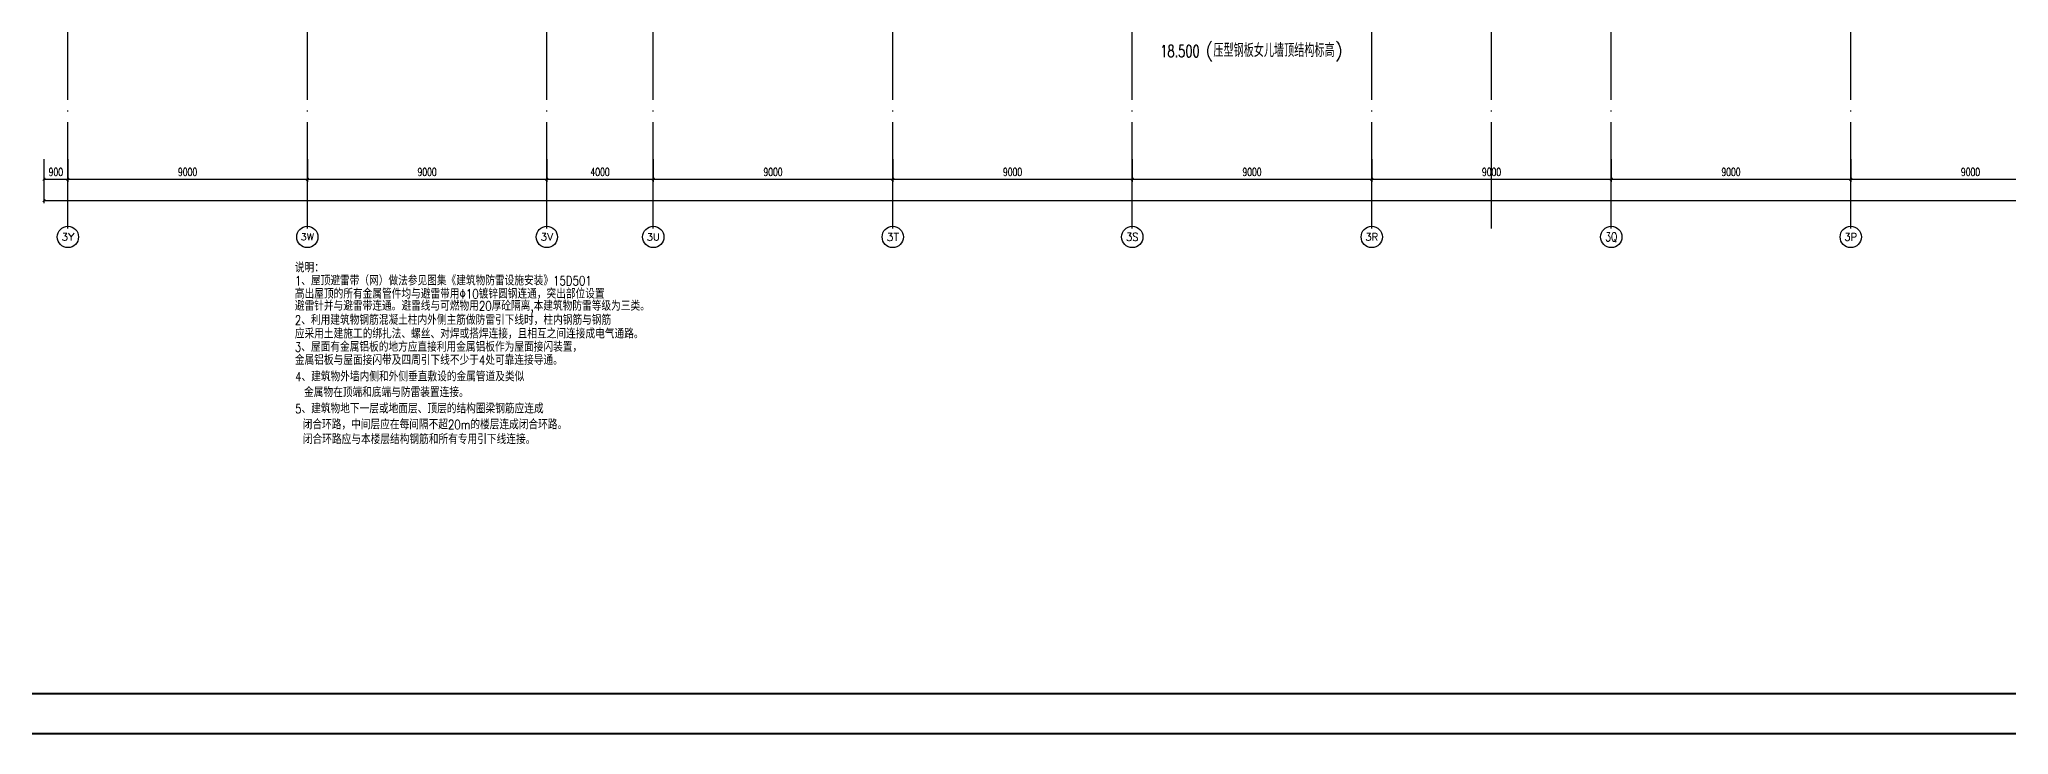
# Model space of a CAD drawing. Extents: x -1396510 to 1250330, y -1892470 to 1623980.
# Drawn here: x -313924 to -239922, y -1522274 to -1496141 of the extents above; entities that cross this region are included whole.
import ezdxf
from ezdxf.enums import TextEntityAlignment as Align

# ---------------------------------------------------------------- set-up
doc = ezdxf.new("R2010")
doc.units = 0
doc.header["$LTSCALE"] = 1000
doc.header["$MEASUREMENT"] = 0
doc.linetypes.add('DOTE', pattern=[2.42, 2, -0.2, 0.02, -0.2])
doc.layers.get('Defpoints').update_dxf_attribs({"color": 210})
for name, color, linetype in [('0-cxFrame', 155, 'Continuous'), ('A-AXIS-D', 1, 'Continuous'), ('A-AXIS-DOTE', 14, 'DOTE'), ('A-AXIS-SYMB', 3, 'Continuous'), ('TEL_TEXT', 7, 'Continuous')]:
    doc.layers.add(name, color=color, linetype=linetype)
doc.layers.add('0-cxText', color=131, linetype='Continuous', lineweight=25)
doc.layers.add('A-云线2', color=3, linetype='Continuous', plot=False)
doc.styles.add('_TCH_AXIS', font='COMPLEX', dxfattribs={"bigfont": 'GBCBIG'})
doc.styles.add('_TCH_DIM', font='SIMPLEX', dxfattribs={"bigfont": 'GBCBIG'})
doc.styles.add('_TCH_DIM_T3', font='SIMPLEX', dxfattribs={"width": 0.705882, "bigfont": 'GBCBIG'})
doc.styles.add('_TEL_DIM', font='SIMPLEX', dxfattribs={"width": 0.8, "height": 3.5, "bigfont": 'HZTXT'})
doc.styles.add('cx_tuming', font='simhei.ttf')
doc.styles.add('cx_tuqian1', font='')
doc.styles.add('黑体', font='simhei.ttf', dxfattribs={"height": 12})
doc.styles.get('cx_tuqian1').set_extended_font_data('SimSun')
doc.dimstyles.new('_TCH_ARCH&&100', dxfattribs={"dimtxt": 297.5, "dimasz": 100, "dimexe": 100, "dimexo": 100, "dimgap": 126.25, "dimtad": 1, "dimdec": 0, "dimzin": 0, "dimdsep": 46, "dimtxsty": '_TCH_DIM_T3', "dimblk": 'ARCHTICK', "dimcen": 0.09, "dimclrt": 7, "dimazin": 2, "dimtfac": 1, "dimtdec": 0, "dimtix": 1, "dimtmove": 2, "dimatfit": 3, "dimfxl": 0, "dimtolj": 1, "dimtzin": 0, "dimarcsym": 0})

# ---------------------------------------------------------------- blocks, each defined once
blk = doc.blocks.new('_ArchTick')
at = {"color": 0, "linetype": 'ByBlock', "const_width": 0.4}
blk.add_lwpolyline([(-0.5, -0.5), (0.5, 0.5)], dxfattribs=at)
blk = doc.blocks.new('*D5901')
at = {"layer": 'A-AXIS-D', "color": 0, "lineweight": -2, "transparency": 16777216}
for p, q in [((-900, -77370), (-900, -78228)), ((0, -77370), (0, -78228)), ((-900, -78128), (0, -78128))]:
    blk.add_line(p, q, dxfattribs=at)
at = {"layer": 'Defpoints', "color": 0, "transparency": 16777216}
for p in [(-900, -77270), (0, -77270), (0, -78128)]:
    blk.add_point(p, dxfattribs=at)
at = {"layer": 'A-AXIS-D', "color": 0, "lineweight": -2, "transparency": 16777216, "xscale": 100, "yscale": 100, "zscale": 100, "rotation": 180}
blk.add_blockref('_ArchTick', (-900, -78128), dxfattribs=at)
at = {"layer": 'A-AXIS-D', "color": 0, "lineweight": -2, "transparency": 16777216, "xscale": 100, "yscale": 100, "zscale": 100}
blk.add_blockref('_ArchTick', (0, -78128), dxfattribs=at)
at = {"layer": 'A-AXIS-D', "color": 7, "transparency": 16777216, "insert": (-450, -77853), "char_height": 297.5, "attachment_point": 5, "style": '_TCH_DIM_T3'}
blk.add_mtext('\\A1;900', dxfattribs=at)
blk = doc.blocks.new('*D5902')
at = {"layer": 'A-AXIS-D', "color": 0, "lineweight": -2, "transparency": 16777216}
for p, q in [((0, -77370), (0, -78228)), ((9000, -77370), (9000, -78228)), ((0, -78128), (9000, -78128))]:
    blk.add_line(p, q, dxfattribs=at)
at = {"layer": 'Defpoints', "color": 0, "transparency": 16777216}
for p in [(0, -77270), (9000, -77270), (9000, -78128)]:
    blk.add_point(p, dxfattribs=at)
at = {"layer": 'A-AXIS-D', "color": 0, "lineweight": -2, "transparency": 16777216, "xscale": 100, "yscale": 100, "zscale": 100, "rotation": 180}
blk.add_blockref('_ArchTick', (0, -78128), dxfattribs=at)
at = {"layer": 'A-AXIS-D', "color": 0, "lineweight": -2, "transparency": 16777216, "xscale": 100, "yscale": 100, "zscale": 100}
blk.add_blockref('_ArchTick', (9000, -78128), dxfattribs=at)
at = {"layer": 'A-AXIS-D', "color": 7, "transparency": 16777216, "insert": (4500, -77853), "char_height": 297.5, "attachment_point": 5, "style": '_TCH_DIM_T3'}
blk.add_mtext('\\A1;9000', dxfattribs=at)
blk = doc.blocks.new('*D5903')
at = {"layer": 'A-AXIS-D', "color": 0, "lineweight": -2, "transparency": 16777216}
for p, q in [((9000, -77370), (9000, -78228)), ((18000, -77370), (18000, -78228)), ((9000, -78128), (18000, -78128))]:
    blk.add_line(p, q, dxfattribs=at)
at = {"layer": 'Defpoints', "color": 0, "transparency": 16777216}
for p in [(9000, -77270), (18000, -77270), (18000, -78128)]:
    blk.add_point(p, dxfattribs=at)
at = {"layer": 'A-AXIS-D', "color": 0, "lineweight": -2, "transparency": 16777216, "xscale": 100, "yscale": 100, "zscale": 100, "rotation": 180}
blk.add_blockref('_ArchTick', (9000, -78128), dxfattribs=at)
at = {"layer": 'A-AXIS-D', "color": 0, "lineweight": -2, "transparency": 16777216, "xscale": 100, "yscale": 100, "zscale": 100}
blk.add_blockref('_ArchTick', (18000, -78128), dxfattribs=at)
at = {"layer": 'A-AXIS-D', "color": 7, "transparency": 16777216, "insert": (13500, -77853), "char_height": 297.5, "attachment_point": 5, "style": '_TCH_DIM_T3'}
blk.add_mtext('\\A1;9000', dxfattribs=at)
blk = doc.blocks.new('*D5904')
at = {"layer": 'A-AXIS-D', "color": 0, "lineweight": -2, "transparency": 16777216}
for p, q in [((18000, -77370), (18000, -78228)), ((22000, -77370), (22000, -78228)), ((18000, -78128), (22000, -78128))]:
    blk.add_line(p, q, dxfattribs=at)
at = {"layer": 'Defpoints', "color": 0, "transparency": 16777216}
for p in [(18000, -77270), (22000, -77270), (22000, -78128)]:
    blk.add_point(p, dxfattribs=at)
at = {"layer": 'A-AXIS-D', "color": 0, "lineweight": -2, "transparency": 16777216, "xscale": 100, "yscale": 100, "zscale": 100, "rotation": 180}
blk.add_blockref('_ArchTick', (18000, -78128), dxfattribs=at)
at = {"layer": 'A-AXIS-D', "color": 0, "lineweight": -2, "transparency": 16777216, "xscale": 100, "yscale": 100, "zscale": 100}
blk.add_blockref('_ArchTick', (22000, -78128), dxfattribs=at)
at = {"layer": 'A-AXIS-D', "color": 7, "transparency": 16777216, "insert": (20000, -77853), "char_height": 297.5, "attachment_point": 5, "style": '_TCH_DIM_T3'}
blk.add_mtext('\\A1;4000', dxfattribs=at)
blk = doc.blocks.new('*D5905')
at = {"layer": 'A-AXIS-D', "color": 0, "lineweight": -2, "transparency": 16777216}
for p, q in [((22000, -77370), (22000, -78228)), ((31000, -77370), (31000, -78228)), ((22000, -78128), (31000, -78128))]:
    blk.add_line(p, q, dxfattribs=at)
at = {"layer": 'Defpoints', "color": 0, "transparency": 16777216}
for p in [(22000, -77270), (31000, -77270), (31000, -78128)]:
    blk.add_point(p, dxfattribs=at)
at = {"layer": 'A-AXIS-D', "color": 0, "lineweight": -2, "transparency": 16777216, "xscale": 100, "yscale": 100, "zscale": 100, "rotation": 180}
blk.add_blockref('_ArchTick', (22000, -78128), dxfattribs=at)
at = {"layer": 'A-AXIS-D', "color": 0, "lineweight": -2, "transparency": 16777216, "xscale": 100, "yscale": 100, "zscale": 100}
blk.add_blockref('_ArchTick', (31000, -78128), dxfattribs=at)
at = {"layer": 'A-AXIS-D', "color": 7, "transparency": 16777216, "insert": (26500, -77853), "char_height": 297.5, "attachment_point": 5, "style": '_TCH_DIM_T3'}
blk.add_mtext('\\A1;9000', dxfattribs=at)
blk = doc.blocks.new('*D5906')
at = {"layer": 'A-AXIS-D', "color": 0, "lineweight": -2, "transparency": 16777216}
for p, q in [((31000, -77370), (31000, -78228)), ((40000, -77370), (40000, -78228)), ((31000, -78128), (40000, -78128))]:
    blk.add_line(p, q, dxfattribs=at)
at = {"layer": 'Defpoints', "color": 0, "transparency": 16777216}
for p in [(31000, -77270), (40000, -77270), (40000, -78128)]:
    blk.add_point(p, dxfattribs=at)
at = {"layer": 'A-AXIS-D', "color": 0, "lineweight": -2, "transparency": 16777216, "xscale": 100, "yscale": 100, "zscale": 100, "rotation": 180}
blk.add_blockref('_ArchTick', (31000, -78128), dxfattribs=at)
at = {"layer": 'A-AXIS-D', "color": 0, "lineweight": -2, "transparency": 16777216, "xscale": 100, "yscale": 100, "zscale": 100}
blk.add_blockref('_ArchTick', (40000, -78128), dxfattribs=at)
at = {"layer": 'A-AXIS-D', "color": 7, "transparency": 16777216, "insert": (35500, -77853), "char_height": 297.5, "attachment_point": 5, "style": '_TCH_DIM_T3'}
blk.add_mtext('\\A1;9000', dxfattribs=at)
blk = doc.blocks.new('*D5907')
at = {"layer": 'A-AXIS-D', "color": 0, "lineweight": -2, "transparency": 16777216}
for p, q in [((40000, -77370), (40000, -78228)), ((49000, -77370), (49000, -78228)), ((40000, -78128), (49000, -78128))]:
    blk.add_line(p, q, dxfattribs=at)
at = {"layer": 'Defpoints', "color": 0, "transparency": 16777216}
for p in [(40000, -77270), (49000, -77270), (49000, -78128)]:
    blk.add_point(p, dxfattribs=at)
at = {"layer": 'A-AXIS-D', "color": 0, "lineweight": -2, "transparency": 16777216, "xscale": 100, "yscale": 100, "zscale": 100, "rotation": 180}
blk.add_blockref('_ArchTick', (40000, -78128), dxfattribs=at)
at = {"layer": 'A-AXIS-D', "color": 0, "lineweight": -2, "transparency": 16777216, "xscale": 100, "yscale": 100, "zscale": 100}
blk.add_blockref('_ArchTick', (49000, -78128), dxfattribs=at)
at = {"layer": 'A-AXIS-D', "color": 7, "transparency": 16777216, "insert": (44500, -77853), "char_height": 297.5, "attachment_point": 5, "style": '_TCH_DIM_T3'}
blk.add_mtext('\\A1;9000', dxfattribs=at)
blk = doc.blocks.new('*D5908')
at = {"layer": 'A-AXIS-D', "color": 0, "lineweight": -2, "transparency": 16777216}
for p, q in [((49000, -77370), (49000, -78228)), ((58000, -77370), (58000, -78228)), ((49000, -78128), (58000, -78128))]:
    blk.add_line(p, q, dxfattribs=at)
at = {"layer": 'Defpoints', "color": 0, "transparency": 16777216}
for p in [(49000, -77270), (58000, -77270), (58000, -78128)]:
    blk.add_point(p, dxfattribs=at)
at = {"layer": 'A-AXIS-D', "color": 0, "lineweight": -2, "transparency": 16777216, "xscale": 100, "yscale": 100, "zscale": 100, "rotation": 180}
blk.add_blockref('_ArchTick', (49000, -78128), dxfattribs=at)
at = {"layer": 'A-AXIS-D', "color": 0, "lineweight": -2, "transparency": 16777216, "xscale": 100, "yscale": 100, "zscale": 100}
blk.add_blockref('_ArchTick', (58000, -78128), dxfattribs=at)
at = {"layer": 'A-AXIS-D', "color": 7, "transparency": 16777216, "insert": (53500, -77853), "char_height": 297.5, "attachment_point": 5, "style": '_TCH_DIM_T3'}
blk.add_mtext('\\A1;9000', dxfattribs=at)
blk = doc.blocks.new('*D5909')
at = {"layer": 'A-AXIS-D', "color": 0, "lineweight": -2, "transparency": 16777216}
for p, q in [((58000, -77370), (58000, -78228)), ((67000, -77370), (67000, -78228)), ((58000, -78128), (67000, -78128))]:
    blk.add_line(p, q, dxfattribs=at)
at = {"layer": 'Defpoints', "color": 0, "transparency": 16777216}
for p in [(58000, -77270), (67000, -77270), (67000, -78128)]:
    blk.add_point(p, dxfattribs=at)
at = {"layer": 'A-AXIS-D', "color": 0, "lineweight": -2, "transparency": 16777216, "xscale": 100, "yscale": 100, "zscale": 100, "rotation": 180}
blk.add_blockref('_ArchTick', (58000, -78128), dxfattribs=at)
at = {"layer": 'A-AXIS-D', "color": 0, "lineweight": -2, "transparency": 16777216, "xscale": 100, "yscale": 100, "zscale": 100}
blk.add_blockref('_ArchTick', (67000, -78128), dxfattribs=at)
at = {"layer": 'A-AXIS-D', "color": 7, "transparency": 16777216, "insert": (62500, -77853), "char_height": 297.5, "attachment_point": 5, "style": '_TCH_DIM_T3'}
blk.add_mtext('\\A1;9000', dxfattribs=at)
blk = doc.blocks.new('*D5910')
at = {"layer": 'A-AXIS-D', "color": 0, "lineweight": -2, "transparency": 16777216}
for p, q in [((67000, -77370), (67000, -78228)), ((76000, -77370), (76000, -78228)), ((67000, -78128), (76000, -78128))]:
    blk.add_line(p, q, dxfattribs=at)
at = {"layer": 'Defpoints', "color": 0, "transparency": 16777216}
for p in [(67000, -77270), (76000, -77270), (76000, -78128)]:
    blk.add_point(p, dxfattribs=at)
at = {"layer": 'A-AXIS-D', "color": 0, "lineweight": -2, "transparency": 16777216, "xscale": 100, "yscale": 100, "zscale": 100, "rotation": 180}
blk.add_blockref('_ArchTick', (67000, -78128), dxfattribs=at)
at = {"layer": 'A-AXIS-D', "color": 0, "lineweight": -2, "transparency": 16777216, "xscale": 100, "yscale": 100, "zscale": 100}
blk.add_blockref('_ArchTick', (76000, -78128), dxfattribs=at)
at = {"layer": 'A-AXIS-D', "color": 7, "transparency": 16777216, "insert": (71500, -77853), "char_height": 297.5, "attachment_point": 5, "style": '_TCH_DIM_T3'}
blk.add_mtext('\\A1;9000', dxfattribs=at)
blk = doc.blocks.new('*D5931')
at = {"layer": 'A-AXIS-D', "color": 0, "lineweight": -2, "transparency": 16777216}
for p, q in [((-900, -77470), (-900, -79028)), ((184800, -77470), (184800, -79028)), ((-900, -78928), (184800, -78928))]:
    blk.add_line(p, q, dxfattribs=at)
at = {"layer": 'Defpoints', "color": 0, "transparency": 16777216}
for p in [(-900, -77370), (184800, -77370), (184800, -78928)]:
    blk.add_point(p, dxfattribs=at)
at = {"layer": 'A-AXIS-D', "color": 0, "lineweight": -2, "transparency": 16777216, "xscale": 100, "yscale": 100, "zscale": 100, "rotation": 180}
blk.add_blockref('_ArchTick', (-900, -78928), dxfattribs=at)
at = {"layer": 'A-AXIS-D', "color": 0, "lineweight": -2, "transparency": 16777216, "xscale": 100, "yscale": 100, "zscale": 100}
blk.add_blockref('_ArchTick', (184800, -78928), dxfattribs=at)
at = {"layer": 'A-AXIS-D', "color": 7, "transparency": 16777216, "insert": (91950, -78653), "char_height": 297.5, "attachment_point": 5, "style": '_TCH_DIM_T3'}
blk.add_mtext('\\A1;185700', dxfattribs=at)
blk = doc.blocks.new('TK22.A0+2 L(Dragon)')
at = {"layer": '0-cxFrame', "color": 7, "const_width": 0.5}
blk.add_lwpolyline([(0, 0), (-1783, 0), (-1783, 841), (0, 841)], close=True, dxfattribs=at)
at = {"layer": '0-cxFrame', "const_width": 0.5}
blk.add_lwpolyline([(-80, 10), (-1763, 10), (-1763, 831), (-80, 831)], close=True, dxfattribs=at)
at = {"style": '黑体', "flags": 4}
blk.add_attdef('图幅', text='', height=3.3, dxfattribs=at).set_placement((-40, 3), align=Align.RIGHT)
at = {"layer": '0-cxText', "flags": 4}
for tag, height, style, p in [('建设单位', 3.5, 'cx_tuming', (-45, 240)), ('项目名称', 3.5, 'cx_tuming', (-45, 210)), ('子项名称', 3.5, 'cx_tuming', (-45, 180)), ('工程编号', 3.3, 'cx_tuqian1', (-35, 165)), ('图名1', 3.5, 'cx_tuming', (-45, 87)), ('图名2', 3.5, 'cx_tuming', (-45, 79)), ('图名3', 3.5, 'cx_tuming', (-45, 71)), ('出图日期', 3.3, 'cx_tuqian1', (-39, 60)), ('专业', 3.3, 'cx_tuqian1', (-55, 52)), ('图号', 3.3, 'cx_tuqian1', (-55, 44)), ('版次', 3.3, 'cx_tuqian1', (-20, 44))]:
    blk.add_attdef(tag, text='', height=height, dxfattribs=dict(at, style=style)).set_placement(p, align=Align.MIDDLE)
at = {"layer": 'Defpoints', "color": 6, "flags": 4}
for tag, height, style, p in [('tufu', 3.3, '黑体', (-12, 12)), ('dwfname', 4, 'cx_tuqian1', (-80, 3))]:
    blk.add_attdef(tag, text='', height=height, dxfattribs=dict(at, style=style)).set_placement(p, align=Align.RIGHT)
blk = doc.blocks.new('世赫3#厂房屋顶0821')
at = {"layer": 'A-AXIS-D'}
for centre in [(0, -80296), (9000, -80296), (18000, -80296), (22000, -80296), (31000, -80296), (40000, -80296), (49000, -80296), (58000, -80296), (67000, -80296)]:
    blk.add_circle(centre, 400, dxfattribs=at)
at = {"layer": 'A-AXIS-DOTE', "color": 8, "ltscale": 2}
for p, q in [((0, -79980), (0, 6235)), ((9000, -79980), (9000, 5504)), ((18000, -79980), (18000, 5504)), ((22000, -79980), (22000, 5500)), ((31000, -79980), (31000, 5500)), ((40000, -79980), (40000, 5640)), ((49000, -79980), (49000, 5640)), ((53500, -79980), (53500, 5640)), ((58000, -79980), (58000, 5640)), ((67000, -79980), (67000, 5640))]:
    blk.add_line(p, q, dxfattribs=at)
at = {"layer": 'A-AXIS-D', "color": 7, "style": '_TCH_AXIS'}
for s, height, p, p2 in [('3Y', 270.86, (-245.1, -80431.5), (245.1, -80431.5)), ('3W', 255.29, (8750.8, -80423.7), (9249.2, -80423.7)), ('3V', 276.42, (17756.5, -80434.2), (18243.5, -80434.2)), ('3U', 265.5, (21753.5, -80428.8), (22246.5, -80428.8)), ('3T', 294.28, (30761.8, -80443.2), (31238.2, -80443.2)), ('3S', 300.65, (39763.8, -80446.4), (40236.2, -80446.4)), ('3R', 276.42, (48756.5, -80434.2), (49243.5, -80434.2)), ('3P', 282.17, (66758.1, -80437.1), (67241.9, -80437.1))]:
    blk.add_text(s, height=height, dxfattribs=at).set_placement(p, p2, align=Align.FIT)
at = {"layer": 'A-AXIS-D', "color": 7, "style": '_TCH_AXIS', "width": 0.807692}
blk.add_text('3Q', height=333.94, dxfattribs=at).set_placement((57775.2, -80463), (58224.8, -80463), align=Align.FIT)
at = {"layer": 'A-AXIS-SYMB', "color": 7, "style": '_TCH_DIM', "width": 0.705882}
blk.add_text('18.500', height=446.25, dxfattribs=at).set_placement((41049.2, -73535))
at = {"layer": 'A-AXIS-SYMB', "color": 7, "style": '_TCH_DIM'}
blk.add_text('(压型钢板女儿墙顶结构标高)', height=506.383, dxfattribs=at).set_placement((42744.2, -73535))
at = {"layer": 'A-AXIS-D'}
for base, p1, p2, picture, middle in [((0, -78127.8), (-900, -77269.8), (0, -77269.8), '*D5901', (-450, -77852.8)), ((184800, -78927.8), (-900, -77369.8), (184800, -77369.8), '*D5931', (91950, -78652.8)), ((9000, -78127.8), (0, -77269.8), (9000, -77269.8), '*D5902', (4500, -77852.8)), ((18000, -78127.8), (9000, -77269.8), (18000, -77269.8), '*D5903', (13500, -77852.8)), ((22000, -78127.8), (18000, -77269.8), (22000, -77269.8), '*D5904', (20000, -77852.8)), ((31000, -78127.8), (22000, -77269.8), (31000, -77269.8), '*D5905', (26500, -77852.8)), ((40000, -78127.8), (31000, -77269.8), (40000, -77269.8), '*D5906', (35500, -77852.8)), ((49000, -78127.8), (40000, -77269.8), (49000, -77269.8), '*D5907', (44500, -77852.8)), ((58000, -78127.8), (49000, -77269.8), (58000, -77269.8), '*D5908', (53500, -77852.8)), ((67000, -78127.8), (58000, -77269.8), (67000, -77269.8), '*D5909', (62500, -77852.8)), ((76000, -78127.8), (67000, -77269.8), (76000, -77269.8), '*D5910', (71500, -77852.8))]:
    dim = blk.add_linear_dim(base=base, p1=p1, p2=p2, angle=0, dimstyle='_TCH_ARCH&&100', dxfattribs=at)
    dim.commit()
    dim.dimension.update_dxf_attribs({"geometry": picture, "text_midpoint": middle, "dimtype": 161})

msp = doc.modelspace()

# ---------------------------------------------------------------- block references
at = {"layer": 'A-云线2'}
msp.add_blockref('世赫3#厂房屋顶0821', (-312854.2, -1423270), dxfattribs=at)

# ---------------------------------------------------------------- texts
at = {"layer": 'TEL_TEXT', "style": '_TEL_DIM', "width": 0.8}
for s, p in [('5、建筑物地下一层或地面层、顶层的结构圈梁钢筋应连成', (-304315, -1510197)), ('闭合环路，中间层应在每间隔不超20m的楼层连成闭合环路。', (-304029.5, -1510795.4)), ('闭合环路应与本楼层结构钢筋和所有专用引下线连接。', (-304022.2, -1511350))]:
    msp.add_text(s, height=350, dxfattribs=at).set_placement(p)

# ---------------------------------------------------------------- next in the draw order: block references
at = {"layer": '0-cxFrame', "xscale": 150, "yscale": 150, "zscale": 150}
msp.add_blockref('TK22.A0+2 L(Dragon)', (-76103.8, -1522236), dxfattribs=at)

# ---------------------------------------------------------------- next in the draw order: texts
at = {"layer": 'TEL_TEXT', "style": '_TEL_DIM', "width": 0.8}
for s, p in [('说明：', (-304323.6, -1504899)), ('1、屋顶避雷带（网）做法参见图集《建筑物防雷设施安装》15D501 ', (-304323.6, -1505386.5)), ('高出屋顶的所有金属管件均与避雷带用Φ10镀锌圆钢连通，突出部位设置', (-304323.6, -1505882.9)), ('避雷针并与避雷带连通。避雷线与可燃物用20厚砼隔离,本建筑物防雷等级为三类。', (-304323.6, -1506335.8)), ('2、利用建筑物钢筋混凝土柱内外侧主筋做防雷引下线时，柱内钢筋与钢筋', (-304323.6, -1506867.6)), ('应采用土建施工的绑扎法、螺丝、对焊或搭焊连接，且相互之间连接成电气通路。', (-304323.6, -1507382.9)), ('金属铝板与屋面接闪带及四周引下线不少于4处可靠连接导通。', (-304323.6, -1508373.7)), ('3、屋面有金属铝板的地方应直接利用金属铝板作为屋面接闪装置，', (-304323.6, -1507879.3)), ('4、建筑物外墙内侧和外侧垂直敷设的金属管道及类似', (-304315, -1508994)), ('金属物在顶端和底端与防雷装置连接。', (-303978.5, -1509585.5))]:
    msp.add_text(s, height=350, dxfattribs=at).set_placement(p)

doc.saveas('drawing.dxf')
